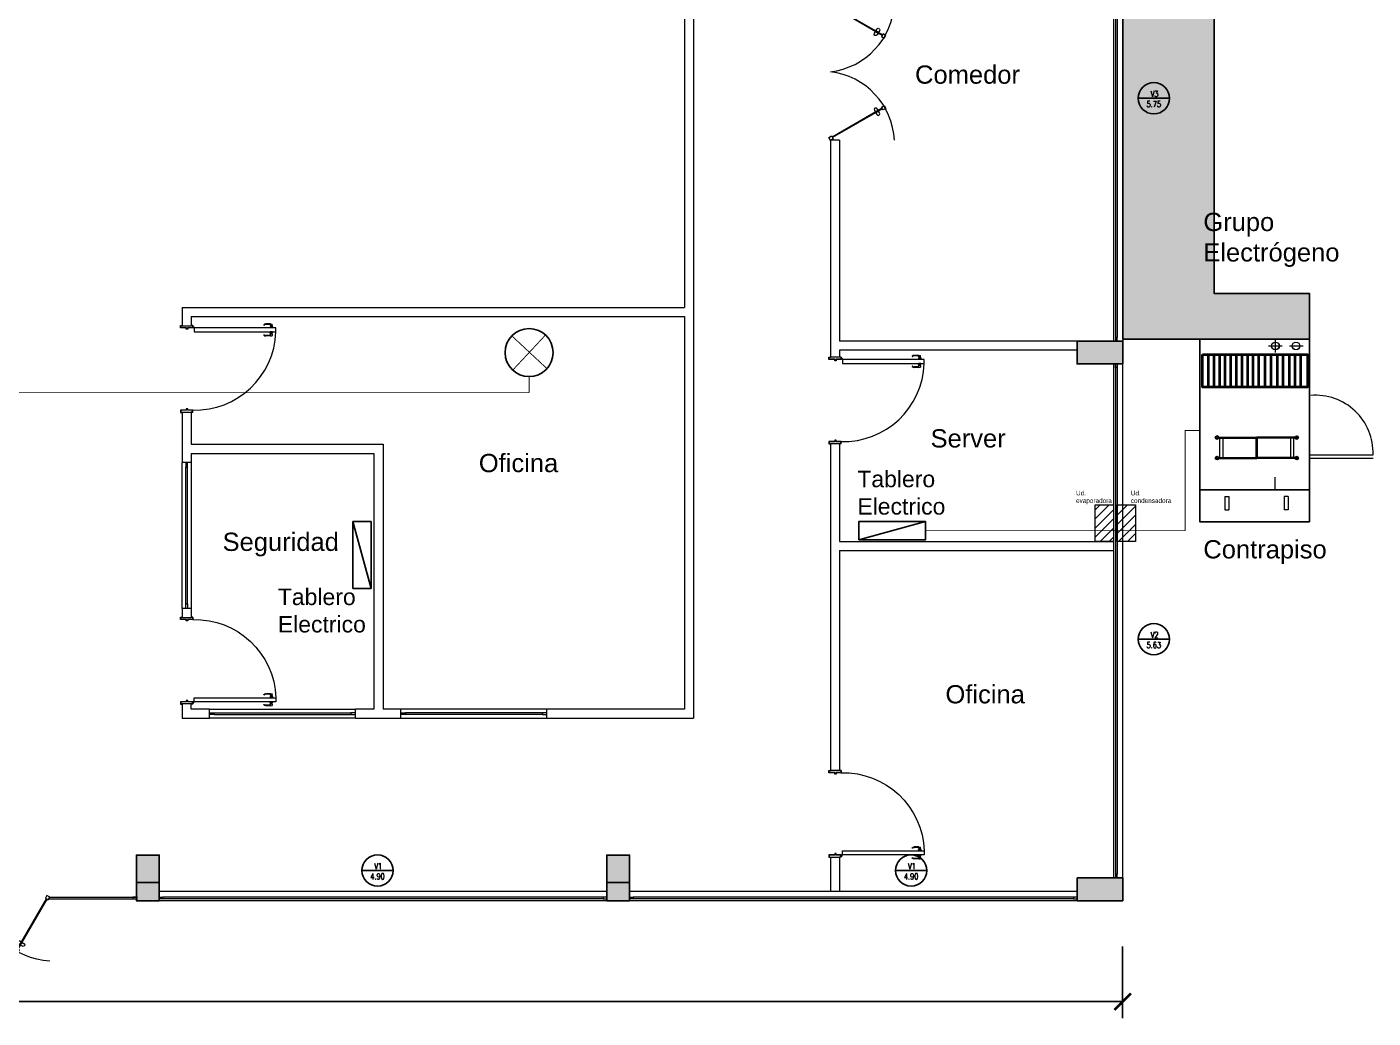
# Model space of a CAD drawing. Header units: millimetres. Extents: x 497 to 579, y 128 to 262.
# Drawn here: x 527.3 to 542.04, y 149.93 to 160.78 of the extents above; entities that cross this region are included whole.
import ezdxf
from ezdxf.enums import TextEntityAlignment as Align

# ---------------------------------------------------------------- set-up
doc = ezdxf.new("R2010")
doc.units = ezdxf.units.MM
doc.linetypes.add('LÍNEAS_OCULTAS2', pattern=[0.1875, 0.125, -0.0625])
for name, color, linetype in [('01-HATCH MURO', 252, 'Continuous'), ('50-simb-carp', 5, 'Continuous'), ('COLUMNAS', 7, 'Continuous'), ('COTAS', 151, 'Continuous'), ('ELectricidad', 10, 'Continuous'), ('Hatch Contrapiso', 251, 'Continuous'), ('Hatch Muros', 253, 'Continuous'), ('INSTALACIÓN ELÉCTRICA - EXISTENTE', 44, 'Continuous'), ('INSTALACIÓN ELÉCTRICA- NUEVA', 10, 'Continuous'), ('MUROS', 7, 'Continuous')]:
    doc.layers.add(name, color=color, linetype=linetype)
for name, color, linetype, lineweight in [('CARPINTERIA', 3, 'Continuous', 15), ('DURLOCK', 30, 'Continuous', 15), ('HATCH LOTE VECINO', 252, 'Continuous', 15), ('INSTALACIÓN TERMOMECÁNICA', 160, 'Continuous', 15), ('Leyendas', 151, 'Continuous', 15), ('OCASA_TODAS_r08$0$CARP-BARRIDO', 8, 'Continuous', 15), ('OCASA_TODAS_r08$0$CARP-HERRAJES', 8, 'Continuous', 15), ('OCASA_TODAS_r08$0$CARP-HOJA', 7, 'Continuous', 20), ('OCASA_TODAS_r08$0$CARP-MARCO', 7, 'Continuous', 20), ('OCASA_TODAS_r08$0$CARPINTERIA', 8, 'Continuous', 15)]:
    doc.layers.add(name, color=color, linetype=linetype, lineweight=lineweight)
doc.layers.add('Hatch Vereda exstente', color=9, linetype='Continuous', true_color=0xc2c2c2)
doc.styles.add('SIMPLEX', font='SIMPLEX')
doc.styles.get("Standard").update_dxf_attribs({"font": 'arial.ttf'})
doc.dimstyles.get("Standard").update_dxf_attribs({"dimtxt": 0.18, "dimasz": 0.18, "dimexe": 0.18, "dimexo": 0.0625, "dimgap": 0.09, "dimtad": 0, "dimtih": 1, "dimtoh": 1, "dimzin": 0, "dimdsep": 46, "dimtxsty": 'Standard', "dimcen": 0.09, "dimadec": 0, "dimazin": 0, "dimtfac": 1, "dimtofl": 0, "dimtmove": 0, "dimatfit": 3, "dimfxl": 1, "dimtolj": 1, "dimtzin": 0, "dimarcsym": 0})

# ---------------------------------------------------------------- blocks, each defined once
blk = doc.blocks.new('PAÑO FIJO 2M')
at = {"layer": 'CARPINTERIA', "color": 252}
for points, elevation in [([(8.729064, 0.20564), (3.099064, 0.20564)], 0.001048), ([(8.729064, 0.10564), (3.099064, 0.10564)], 0.001048), ([(8.729064, 0.145637), (3.139064, 0.145637)], 0.001056), ([(8.729064, 0.125637), (3.139064, 0.125637)], 0.001056)]:
    blk.add_lwpolyline(points, dxfattribs=dict(at, elevation=elevation))
at = {"layer": 'CARPINTERIA'}
for points, elevation in [([(3.139064, 0.125637), (3.099064, 0.125637), (3.099064, 0.145637), (3.139064, 0.145637)], 0.001056), ([(8.689064, 0.125637), (8.729064, 0.125637), (8.729064, 0.145637), (8.689064, 0.145637)], 0.001048)]:
    blk.add_lwpolyline(points, close=True, dxfattribs=dict(at, elevation=elevation))
blk = doc.blocks.new('v3_5.75')
at = {"layer": 'CARPINTERIA', "color": 252}
for points in [[(-0.1, 5.75), (-0.1, 0)], [(0, 5.75), (0, 0)]]:
    blk.add_lwpolyline(points, dxfattribs=at)
at = {"layer": 'CARPINTERIA', "color": 252, "elevation": 0.000008}
for points in [[(-0.039997, 5.75), (-0.039997, 0.04)], [(-0.019997, 5.75), (-0.019997, 0.04)]]:
    blk.add_lwpolyline(points, dxfattribs=at)
at = {"layer": 'CARPINTERIA'}
blk.add_lwpolyline([(-0.019997, 5.71), (-0.019997, 5.75), (-0.039997, 5.75), (-0.039997, 5.71)], close=True, dxfattribs=at)
at = {"layer": 'CARPINTERIA', "elevation": 0.000008}
blk.add_lwpolyline([(-0.019997, 0.04), (-0.019997, 0), (-0.039997, 0), (-0.039997, 0.04)], close=True, dxfattribs=at)
blk = doc.blocks.new('n-simb-carp')
at = {"color": 9}
blk.add_line((0.343018, 0), (-0.343018, 0), dxfattribs=at)
blk.add_circle((0, 0), 0.343018, dxfattribs=at)
at = {"color": 0, "style": 'SIMPLEX', "width": 0.8}
for tag, p in [('PCH11A', (0.013855, 0.09448)), ('2.00', (0, -0.127452))]:
    blk.add_attdef(tag, text='', height=0.131944, dxfattribs=at).set_placement(p, align=Align.MIDDLE)
at = {"color": 0, "style": 'SIMPLEX', "flags": 1}
for tag, p in [('B-MANO', (0, -0.284558)), ('LOCAL', (0, -0.380089))]:
    blk.add_attdef(tag, text='', height=0.059111, dxfattribs=at).set_placement(p, align=Align.MIDDLE)
blk = doc.blocks.new('V1_4.90')
at = {"layer": 'CARPINTERIA', "color": 252}
for points in [[(0, 0.1), (-4.9, 0.1)], [(0, 0), (-4.9, 0)]]:
    blk.add_lwpolyline(points, dxfattribs=at)
at = {"layer": 'CARPINTERIA', "elevation": 0.000008}
blk.add_lwpolyline([(-4.86, 0.019997), (-4.9, 0.019997), (-4.9, 0.039997), (-4.86, 0.039997)], close=True, dxfattribs=at)
at = {"layer": 'CARPINTERIA', "color": 252, "elevation": 0.000008}
for points in [[(-0.04, 0.039997), (-4.86, 0.039997)], [(-0.04, 0.019997), (-4.86, 0.019997)]]:
    blk.add_lwpolyline(points, dxfattribs=at)
at = {"layer": 'CARPINTERIA'}
blk.add_lwpolyline([(-0.04, 0.019997), (0, 0.019997), (0, 0.039997), (-0.04, 0.039997)], close=True, dxfattribs=at)
blk = doc.blocks.new('puertadoble_1.5')
at = {"layer": 'CARPINTERIA'}
for p, q in [((-1.155809, 0.569157), (-1.470809, 0.023561)), ((-1.14888, 0.565157), (-1.46388, 0.019561)), ((-0.35112, 0.565157), (-0.03612, 0.019561)), ((-0.344191, 0.569157), (-0.029191, 0.023561))]:
    blk.add_line(p, q, dxfattribs=at)
for points in [[(-1.15, 0.606218), (-1.1675, 0.575907), (-1.137189, 0.558407), (-1.119689, 0.588718)], [(-0.35, 0.606218), (-0.3325, 0.575907), (-0.362811, 0.558407), (-0.380311, 0.588718)], [(-1.4825, 0.030311), (-1.5, 0), (-1.469689, -0.0175), (-1.452189, 0.012811)], [(-0.0175, 0.030311), (0, 0), (-0.030311, -0.0175), (-0.047811, 0.012811)]]:
    blk.add_lwpolyline(points, close=True, dxfattribs=at)
at = {"layer": 'OCASA_TODAS_r08$0$CARP-BARRIDO'}
for centre, start, end in [((-1.538566, -0.093106), 6.733762, 87.216106), ((0.038566, -0.093106), 92.783894, 173.266238)]:
    blk.add_arc(centre, 0.794043, start, end, dxfattribs=at)
at = {"layer": 'OCASA_TODAS_r08$0$CARP-HERRAJES'}
for points in [[(-1.200378, 0.537154), (-1.180809, 0.525856), (-1.198309, 0.495545), (-1.217878, 0.506843, -1)], [(-1.171812, 0.480247), (-1.19138, 0.491545), (-1.17388, 0.521856), (-1.154312, 0.510558, -1)], [(-0.328188, 0.480247), (-0.30862, 0.491545), (-0.32612, 0.521856), (-0.345688, 0.510558, 1)], [(-0.299622, 0.537154), (-0.319191, 0.525856), (-0.301691, 0.495545), (-0.282122, 0.506843, 1)]]:
    blk.add_lwpolyline(points, format="xyb", close=True, dxfattribs=at)
for points in [[(-1.225116, 0.529113), (-1.223284, 0.532287)], [(-0.274884, 0.529113), (-0.276716, 0.532287)]]:
    blk.add_lwpolyline(points, dxfattribs=at)
blk = doc.blocks.new("OCASA_TODAS_r08$0$P1 13 - P1'' 13")
at = {"layer": 'OCASA_TODAS_r08$0$CARP-BARRIDO'}
blk.add_arc((-21.161196, -13.401783, -0.000123), 0.885209, 178.329117, 268.111658, dxfattribs=at)
at = {"layer": 'OCASA_TODAS_r08$0$CARP-HERRAJES', "extrusion": (1.67932e-05, 6.2673e-05, 1)}
for p, q in [((-21.233598, -14.227942, 0.000046), (-21.233598, -14.174994, 0.000043)), ((-21.233598, -14.227942, 0.000046), (-21.232639, -14.24534, 0.000047)), ((-21.216127, -14.245806, 0.000047), (-21.230823, -14.246625, 0.000047)), ((-21.215792, -14.228316, 0.000046), (-21.20372, -14.227409, 0.000045)), ((-21.215792, -14.245806, 0.000047), (-21.215792, -14.228316, 0.000046)), ((-21.215792, -14.245806, 0.000047), (-21.20372, -14.246713, 0.000047)), ((-21.20372, -14.248837, 0.000047), (-21.20372, -14.225285, 0.000045)), ((-21.202318, -14.223883, 0.000045), (-21.190365, -14.223883, 0.000045)), ((-21.202318, -14.250239, 0.000047), (-21.190365, -14.250239, 0.000047)), ((-21.190365, -14.250239, 0.000047), (-21.190365, -14.223883, 0.000045)), ((-21.133908, -14.223883, 0.000044), (-21.14586, -14.223883, 0.000044)), ((-21.14586, -14.250239, 0.000046), (-21.14586, -14.223883, 0.000044)), ((-21.133908, -14.250239, 0.000046), (-21.14586, -14.250239, 0.000046)), ((-21.132506, -14.248837, 0.000046), (-21.132506, -14.225285, 0.000044)), ((-21.120434, -14.228316, 0.000044), (-21.132506, -14.227409, 0.000044)), ((-21.120434, -14.245806, 0.000045), (-21.132506, -14.246713, 0.000045)), ((-21.120434, -14.245806, 0.000045), (-21.120434, -14.228316, 0.000044)), ((-21.120098, -14.245806, 0.000045), (-21.105403, -14.246625, 0.000045)), ((-21.102628, -14.227942, 0.000044), (-21.103587, -14.24534, 0.000045)), ((-21.102628, -14.227942, 0.000044), (-21.102628, -14.174994, 0.00004))]:
    blk.add_line(p, q, dxfattribs=at)
at = {"layer": 'OCASA_TODAS_r08$0$CARP-HERRAJES', "extrusion": (1.67932e-05, 6.2673e-05, 1), "elevation": -0.001202}
for points in [[(-21.227874, -14.217264), (-21.227874, -14.174994)], [(-21.108351, -14.217264), (-21.108351, -14.174994)]]:
    blk.add_lwpolyline(points, dxfattribs=at)
at = {"layer": 'OCASA_TODAS_r08$0$CARP-HERRAJES', "extrusion": (1.67932e-05, 6.2673e-05, 1)}
for centre, radius, start, end in [((-21.202348, -14.175949, -0.001202), 0.031264, 137.389588, 178.250158), ((-21.231238, -14.245286, -0.001202), 0.001402, 182.185883, 287.237894), ((-21.20228, -14.175992, -0.001202), 0.02562, 137.415505, 177.482987), ((-21.21665, -14.217103, -0.001202), 0.011225, 180.822772, 272.671199), ((-21.22313, -14.156588, -0.001202), 0.002867, 313.848385, 140.982624), ((-21.202318, -14.225285, -0.001202), 0.001402, 89.999987, 179.999987), ((-21.202318, -14.248837, -0.001202), 0.001402, 179.999987, 269.999987), ((-21.133908, -14.225285, -0.001202), 0.001402, 359.999987, 89.999987), ((-21.133908, -14.248837, -0.001202), 0.001402, 269.999987, 359.999987), ((-21.119575, -14.217103, -0.001202), 0.011225, 267.328776, 359.177203), ((-21.113095, -14.156588, -0.001202), 0.002867, 39.01735, 226.151589), ((-21.133945, -14.175992, -0.001202), 0.02562, 2.516987, 42.584469), ((-21.133877, -14.175949, -0.001202), 0.031264, 1.749816, 42.610387), ((-21.104987, -14.245286, -0.001202), 0.001402, 252.76208, 357.814091)]:
    blk.add_arc(centre, radius, start, end, dxfattribs=at)
at = {"layer": 'OCASA_TODAS_r08$0$CARP-HOJA', "extrusion": (1.67932e-05, 6.2673e-05, 1), "elevation": -0.001202}
blk.add_lwpolyline([(-21.190365, -13.390868), (-21.190365, -14.286511), (-21.14586, -14.286511), (-21.14586, -13.390868)], close=True, dxfattribs=at)
at = {"layer": 'OCASA_TODAS_r08$0$CARP-MARCO'}
for p, q in [((-22.046029, -13.242771, -0.000008), (-22.071029, -13.242771, -0.000008)), ((-22.071029, -13.242771, -0.000008), (-22.071029, -13.257771, -0.000008)), ((-22.071029, -13.242771, -0.000008), (-22.071029, -13.259371, -0.000008)), ((-22.069429, -13.259371, -0.000008), (-22.071029, -13.259371, -0.000008)), ((-22.047629, -13.244371, -0.000008), (-22.069429, -13.244371, -0.000008)), ((-22.069429, -13.244371, -0.000008), (-22.069429, -13.257771, -0.000008)), ((-22.069429, -13.244371, -0.000008), (-22.069429, -13.259371, -0.000008)), ((-22.047629, -13.307571, -0.000008), (-22.047629, -13.244371, -0.000008)), ((-22.046029, -13.305971, -0.000008), (-22.046029, -13.242771, -0.000008)), ((-21.146029, -13.305971, -0.000008), (-21.146029, -13.242771, -0.000008)), ((-21.146029, -13.242771, -0.000008), (-21.121029, -13.242771, -0.000008)), ((-21.144429, -13.307571, -0.000008), (-21.144429, -13.244371, -0.000008)), ((-21.144429, -13.244371, -0.000008), (-21.122629, -13.244371, -0.000008)), ((-21.122629, -13.244371, -0.000008), (-21.122629, -13.257771, -0.000008)), ((-21.122629, -13.244371, -0.000008), (-21.122629, -13.259371, -0.000008)), ((-21.122629, -13.259371, -0.000008), (-21.121029, -13.259371, -0.000008)), ((-21.121029, -13.242771, -0.000008), (-21.121029, -13.257771, -0.000008)), ((-21.121029, -13.242771, -0.000008), (-21.121029, -13.259371, -0.000008)), ((-22.071029, -13.375971, -0.000008), (-22.071029, -13.359371, -0.000008)), ((-22.069429, -13.359371, -0.000008), (-22.071029, -13.359371, -0.000008)), ((-22.071029, -13.375971, -0.000008), (-22.071029, -13.360971, -0.000008)), ((-22.071029, -13.375971, -0.000008), (-22.046029, -13.375971, -0.000008)), ((-22.069429, -13.374371, -0.000008), (-22.069429, -13.359371, -0.000008)), ((-22.069429, -13.374371, -0.000008), (-22.069429, -13.360971, -0.000008)), ((-22.069429, -13.374371, -0.000008), (-22.047629, -13.374371, -0.000008)), ((-22.032629, -13.307571, -0.000008), (-22.047629, -13.307571, -0.000008)), ((-22.047629, -13.374371, -0.000008), (-22.047629, -13.319371, -0.000008)), ((-22.047629, -13.319371, -0.000008), (-22.032629, -13.319371, -0.000008)), ((-22.031029, -13.305971, -0.000008), (-22.046029, -13.305971, -0.000008)), ((-22.046029, -13.375971, -0.000008), (-22.046029, -13.320971, -0.000008)), ((-22.046029, -13.320971, -0.000008), (-22.031029, -13.320971, -0.000008)), ((-22.032629, -13.319371, -0.000008), (-22.032629, -13.307571, -0.000008)), ((-22.031029, -13.320971, -0.000008), (-22.031029, -13.305971, -0.000008)), ((-21.161029, -13.320971, -0.000008), (-21.161029, -13.305971, -0.000008)), ((-21.161029, -13.305971, -0.000008), (-21.146029, -13.305971, -0.000008)), ((-21.146029, -13.320971, -0.000008), (-21.161029, -13.320971, -0.000008)), ((-21.159429, -13.319371, -0.000008), (-21.159429, -13.307571, -0.000008)), ((-21.159429, -13.307571, -0.000008), (-21.144429, -13.307571, -0.000008)), ((-21.144429, -13.319371, -0.000008), (-21.159429, -13.319371, -0.000008)), ((-21.146029, -13.375971, -0.000008), (-21.146029, -13.320971, -0.000008)), ((-21.121029, -13.375971, -0.000008), (-21.146029, -13.375971, -0.000008)), ((-21.144429, -13.374371, -0.000008), (-21.144429, -13.319371, -0.000008)), ((-21.122629, -13.374371, -0.000008), (-21.144429, -13.374371, -0.000008)), ((-21.122629, -13.374371, -0.000008), (-21.122629, -13.359371, -0.000008)), ((-21.122629, -13.359371, -0.000008), (-21.121029, -13.359371, -0.000008)), ((-21.122629, -13.374371, -0.000008), (-21.122629, -13.360971, -0.000008)), ((-21.121029, -13.375971, -0.000008), (-21.121029, -13.359371, -0.000008)), ((-21.121029, -13.375971, -0.000008), (-21.121029, -13.360971, -0.000008))]:
    blk.add_line(p, q, dxfattribs=at)
blk.add_circle((-21.139413, -13.382781, -0.000008), 0.006, dxfattribs=at)
blk = doc.blocks.new('_ArchTick')
at = {"color": 0, "linetype": 'ByBlock', "const_width": 0.15}
blk.add_lwpolyline([(-0.5, -0.5), (0.5, 0.5)], dxfattribs=at)
blk = doc.blocks.new('*D37')
at = {"layer": 'COTAS', "color": 251, "lineweight": -2, "transparency": 16777216}
for p, q in [((514.29457, 150.71235), (514.29457, 149.926894)), ((539.29457, 150.71235), (539.29457, 149.926894))]:
    blk.add_line(p, q, dxfattribs=at)
at = {"layer": 'COTAS', "color": 0, "lineweight": -2, "transparency": 16777216}
blk.add_line((514.29457, 150.106894), (539.29457, 150.106894), dxfattribs=at)
at = {"layer": 'Defpoints', "color": 0, "transparency": 16777216}
for p in [(514.29457, 151.21235), (539.29457, 151.21235), (539.29457, 150.106894)]:
    blk.add_point(p, dxfattribs=at)
at = {"layer": 'COTAS', "color": 0, "lineweight": -2, "transparency": 16777216, "xscale": 0.18, "yscale": 0.18, "zscale": 0.18, "rotation": 180}
blk.add_blockref('_ArchTick', (514.29457, 150.106894), dxfattribs=at)
at = {"layer": 'COTAS', "color": 0, "lineweight": -2, "transparency": 16777216, "xscale": 0.18, "yscale": 0.18, "zscale": 0.18}
blk.add_blockref('_ArchTick', (539.29457, 150.106894), dxfattribs=at)
at = {"layer": 'COTAS', "color": 3, "transparency": 16777216, "insert": (526.79457, 150.288797), "char_height": 0.18, "attachment_point": 5}
blk.add_mtext('\\A1;25.00', dxfattribs=at)
blk = doc.blocks.new('GE_780')
at = {"lineweight": 5}
for p, q in [((-1.308236, 1.191812, -6983.620279), (-1.308236, 0.774823, -6983.620279)), ((-1.297549, 1.191812, -6983.620279), (-1.297549, 0.774823, -6983.620279)), ((-1.297549, 1.181018, -6983.620279), (-1.083236, 1.181018, -6983.620279)), ((-1.083236, 1.191812, -6983.620279), (-1.083236, 0.774823, -6983.620279)), ((-1.072549, 1.191812, -6983.620279), (-1.072549, 0.774823, -6983.620279)), ((-1.297549, 1.14558, -6983.620279), (-1.083236, 1.14558, -6983.620279)), ((-1.308236, 0.357833, -6983.620279), (-1.308236, 0.774823, -6983.620279)), ((-1.297549, 0.781966, -6983.620279), (-1.083236, 0.781966, -6983.620279)), ((-1.297549, 0.357833, -6983.620279), (-1.297549, 0.774823, -6983.620279)), ((-1.297549, 0.767679, -6983.620279), (-1.083236, 0.767679, -6983.620279)), ((-1.083236, 0.357833, -6983.620279), (-1.083236, 0.774823, -6983.620279)), ((-1.072549, 0.357833, -6983.620279), (-1.072549, 0.774823, -6983.620279)), ((-0.0749, 0.648093, -6983.620279), (-0.0749, 0.495868, -6983.620279)), ((-1.659004, 0.574101, -6983.620279), (-1.513184, 0.574101, -6983.620279)), ((-0.146521, 0.571325, -6983.620279), (-0.003942, 0.571325, -6983.620279)), ((-1.32276, 0.338885, -6983.620279), (-1.284774, 0.338885, -6983.620279)), ((-1.302893, 0.314733, -6983.620279), (-1.302893, 0.362921, -6983.620279)), ((-1.297549, 0.404065, -6983.620279), (-1.083236, 0.404065, -6983.620279)), ((-1.297549, 0.368627, -6983.620279), (-1.083236, 0.368627, -6983.620279)), ((-1.096306, 0.338885, -6983.620279), (-1.05832, 0.338885, -6983.620279)), ((-1.077893, 0.319114, -6983.620279), (-1.077893, 0.360001, -6983.620279)), ((-0.0749, 0.418136, -6983.620279), (-0.0749, 0.265911, -6983.620279))]:
    blk.add_line(p, q, dxfattribs=at)
at = {"color": 252, "lineweight": 40}
for p, q in [((-0.170129, 1.307734, 63850.242554), (-0.525296, 1.307734, 63850.242554)), ((-0.170129, 1.246434, 55868.962235), (-0.525296, 1.246434, 55868.962235)), ((-0.170129, 1.185134, 47887.681916), (-0.525296, 1.185134, 47887.681916)), ((-0.170129, 1.123835, 39906.401596), (-0.525296, 1.123835, 39906.401596)), ((-0.170129, 1.062535, 31925.121277), (-0.525296, 1.062535, 31925.121277)), ((-0.170129, 1.001236, 23943.840958), (-0.525296, 1.001236, 23943.840958)), ((-0.170129, 0.939936, 15962.560639), (-0.525296, 0.939936, 15962.560639)), ((-0.170129, 0.878637, 7981.280319), (-0.525296, 0.878637, 7981.280319)), ((-0.170129, 0.817337), (-0.525296, 0.817337)), ((-0.170129, 0.756038), (-0.525296, 0.756038)), ((-0.170129, 0.686246, 7981.280319), (-0.525296, 0.686246, 7981.280319)), ((-0.170129, 0.623433), (-0.525296, 0.623433)), ((-0.170129, 0.553641), (-0.525296, 0.553641)), ((-0.170129, 0.490827), (-0.525296, 0.490827)), ((-0.170129, 0.421063), (-0.525296, 0.421063)), ((-0.170129, 0.358222), (-0.525296, 0.358222)), ((-0.170129, 0.295381), (-0.525296, 0.295381))]:
    blk.add_line(p, q, dxfattribs=at)
at = {"color": 253, "linetype": 'LÍNEAS_OCULTAS2', "lineweight": 5, "ltscale": 250}
for p, q in [((-1.868205, 1.125145, -6983.620279), (-1.868205, 1.080145, -6983.620279)), ((-1.721955, 1.125145, -6983.620279), (-1.868205, 1.125145, -6983.620279)), ((-1.721955, 1.080145, -6983.620279), (-1.868205, 1.080145, -6983.620279)), ((-1.721955, 1.125145, -6983.620279), (-1.721955, 1.080145, -6983.620279)), ((-1.868205, 0.430421, -6983.620279), (-1.868205, 0.475421, -6983.620279)), ((-1.721955, 0.475421, -6983.620279), (-1.868205, 0.475421, -6983.620279)), ((-1.721955, 0.430421, -6983.620279), (-1.721955, 0.475421, -6983.620279)), ((-1.721955, 0.430421, -6983.620279), (-1.868205, 0.430421, -6983.620279))]:
    blk.add_line(p, q, dxfattribs=at)
at = {"color": 1, "linetype": 'LÍNEAS_OCULTAS2', "lineweight": 5, "ltscale": 350}
for p, q in [((-1.303713, 0.2), (-1.303713, -0.4975)), ((-1.266213, 0.2), (-1.266213, -0.4975))]:
    blk.add_line(p, q, dxfattribs=at)
blk.add_lwpolyline([(0, 0.2), (0, 1.4), (-2, 1.4), (-2, 0.2)], close=True)
at = {"color": 252, "lineweight": 40, "elevation": -7981.280319}
blk.add_lwpolyline([(-0.170129, 1.369665), (-0.170129, 0.220507), (-0.525296, 0.220507), (-0.525296, 1.369665)], close=True, dxfattribs=at)
at = {"lineweight": 5, "elevation": -6983.620279}
for points in [[(-1.285539, 1.21076), (-1.294216, 1.225788), (-1.311569, 1.225788), (-1.320246, 1.21076), (-1.311569, 1.195732), (-1.294216, 1.195732)], [(-1.060539, 1.21076), (-1.069216, 1.225788), (-1.086569, 1.225788), (-1.095246, 1.21076), (-1.086569, 1.195732), (-1.069216, 1.195732)], [(-1.285539, 0.338885), (-1.294216, 0.323857), (-1.311569, 0.323857), (-1.320246, 0.338885), (-1.311569, 0.353913), (-1.294216, 0.353913)], [(-1.060539, 0.338885), (-1.069216, 0.323857), (-1.086569, 0.323857), (-1.095246, 0.338885), (-1.086569, 0.353913), (-1.069216, 0.353913)]]:
    blk.add_lwpolyline(points, close=True, dxfattribs=at)
at = {"lineweight": 5}
for centre, radius in [((-1.302893, 1.21076, -6983.620279), 0.019688), ((-1.302893, 1.21076, -6983.620279), 0.009844), ((-1.077893, 1.21076, -6983.620279), 0.019688), ((-1.077893, 1.21076, -6983.620279), 0.009844), ((-0.0749, 0.571325, -6983.620279), 0.04275), ((-0.0749, 0.571325, -6983.620279), 0.041625), ((-1.302893, 0.338885, -6983.620279), 0.019688), ((-1.302893, 0.338885, -6983.620279), 0.009844), ((-1.302893, 0.338885, -6983.620279), 0.009844), ((-1.077893, 0.338885, -6983.620279), 0.019688), ((-1.077893, 0.338885, -6983.620279), 0.009844), ((-1.077893, 0.338885, -6983.620279), 0.009844), ((-0.0749, 0.346325, -6983.620279), 0.04275), ((-0.0749, 0.346325, -6983.620279), 0.041625)]:
    blk.add_circle(centre, radius, dxfattribs=at)
at = {"color": 252, "linetype": 'LÍNEAS_OCULTAS2', "lineweight": 5, "ltscale": 350}
blk.add_arc((-1.245718, 0.1337), 0.631533, 268.140208, 4.693472, dxfattribs=at)
at = {"layer": 'Hatch Muros'}
blk.add_line((-1.65, 0.2), (-1.65, 1.4), dxfattribs=at)
blk = doc.blocks.new('LUMINARIA_PLANTA')
at = {"layer": 'ELectricidad', "const_width": 0.01}
for points in [[(0.195249, -0.176356), (-0.189377, 0.182548)], [(-0.176516, -0.189217), (0.182388, 0.195408)]]:
    blk.add_lwpolyline(points, dxfattribs=at)
at = {"layer": 'ELectricidad'}
blk.add_circle((0, 0), 0.263035, dxfattribs=at)

msp = doc.modelspace()

# ---------------------------------------------------------------- hatches: boundary and pattern name
at = {"layer": '01-HATCH MURO'}
h = msp.add_hatch(color=256, dxfattribs=at)
h.dxf.hatch_style = 1
h.paths.add_polyline_path([(538.795, 157.342), (539.295, 157.342), (539.295, 157.092), (538.795, 157.092)])
h = msp.add_hatch(color=256, dxfattribs=at)
h.dxf.hatch_style = 1
h.paths.add_polyline_path([(528.745, 151.212), (528.745, 151.712), (528.495, 151.712), (528.495, 151.212)])
h = msp.add_hatch(color=256, dxfattribs=at)
h.dxf.hatch_style = 1
h.paths.add_polyline_path([(533.895, 151.212), (533.895, 151.712), (533.645, 151.712), (533.645, 151.212)])
h = msp.add_hatch(color=256, dxfattribs=at)
h.dxf.hatch_style = 1
h.paths.add_polyline_path([(538.795, 151.462), (539.295, 151.462), (539.295, 151.212), (538.795, 151.212)])
at = {"layer": 'Hatch Vereda exstente'}
h = msp.add_hatch(color=256, dxfattribs=at)
h.dxf.hatch_style = 1
h.paths.add_polyline_path([(540.295, 157.864), (541.339, 157.864), (541.339, 157.364), (540.139, 157.364), (539.295, 157.364), (539.305, 217.542), (540.295, 217.542)])
at = {"layer": 'INSTALACIÓN TERMOMECÁNICA'}
h = msp.add_hatch(dxfattribs=at)
h.set_pattern_fill('JIS_WOOD', color=256, scale=0.1)
h.paths.add_polyline_path([(539.435, 155.148), (539.235, 155.148), (539.235, 155.548), (539.435, 155.548)])
h.paths.add_polyline_path([(539.195, 155.148), (538.995, 155.148), (538.995, 155.548), (539.195, 155.548)])

# ---------------------------------------------------------------- linework, layer by layer
at = {"color": 1}
msp.add_lwpolyline([(540.295, 157.864), (541.339, 157.864), (541.339, 157.364), (540.139, 157.364), (539.295, 157.364), (539.305, 217.542), (540.295, 217.542), (540.295, 157.864), (541.339, 157.864), (541.339, 157.364)], dxfattribs=at)
at = {"layer": 'CARPINTERIA'}
for points in [[(529.055, 156.012), (529.035, 156.012), (529.035, 155.962), (529.055, 155.962)], [(529.055, 154.413), (529.035, 154.413), (529.035, 154.463), (529.055, 154.463)], [(529.295, 153.252), (529.295, 153.272), (529.345, 153.272), (529.345, 153.252)], [(530.894, 153.252), (530.894, 153.272), (530.844, 153.272), (530.844, 153.252)], [(531.391, 153.252), (531.391, 153.272), (531.441, 153.272), (531.441, 153.252)], [(532.99, 153.252), (532.99, 153.272), (532.94, 153.272), (532.94, 153.252)], [(528.455, 151.232), (528.495, 151.232), (528.495, 151.252), (528.455, 151.252)]]:
    msp.add_lwpolyline(points, close=True, dxfattribs=at)
at = {"layer": 'CARPINTERIA', "color": 252, "elevation": 0}
for points in [[(527.544, 151.252), (528.506, 151.252)], [(527.533, 151.232), (528.506, 151.232)]]:
    msp.add_lwpolyline(points, dxfattribs=at)
at = {"layer": 'COLUMNAS'}
for points in [[(539.095, 157.092), (538.795, 157.092), (538.795, 157.342), (539.095, 157.342)], [(539.045, 157.342), (539.295, 157.342)], [(539.295, 157.342), (539.295, 157.092)], [(539.295, 157.342), (539.295, 157.092)], [(539.045, 157.092), (539.295, 157.092)]]:
    msp.add_lwpolyline(points, dxfattribs=at)
for points in [[(528.745, 151.212), (528.745, 151.712), (528.495, 151.712), (528.495, 151.212)], [(533.895, 151.212), (533.895, 151.712), (533.645, 151.712), (533.645, 151.212)], [(538.795, 151.462), (539.295, 151.462), (539.295, 151.212), (538.795, 151.212)]]:
    msp.add_lwpolyline(points, close=True, dxfattribs=at)
at = {"layer": 'COTAS', "color": 4}
for p, q in [((529.055, 155.962), (529.035, 155.962)), ((530.844, 153.252), (530.844, 153.272)), ((531.441, 153.252), (531.441, 153.272))]:
    msp.add_line(p, q, dxfattribs=at)
at = {"layer": 'DURLOCK'}
for p, q in [((529.095, 156.012), (528.995, 156.012)), ((529.095, 154.413), (528.995, 154.413)), ((529.295, 153.212), (529.295, 153.312)), ((530.894, 153.212), (530.894, 153.312)), ((531.391, 153.212), (531.391, 153.312)), ((532.99, 153.212), (532.99, 153.312)), ((536.095, 151.691), (536.095, 151.312)), ((536.095, 151.691), (536.195, 151.691)), ((536.195, 151.691), (536.195, 151.312))]:
    msp.add_line(p, q, dxfattribs=at)
for points in [[(536.095, 166.342), (534.495, 166.342), (534.495, 157.712)], [(536.095, 166.242), (534.595, 166.242), (534.595, 153.212)], [(536.095, 159.542), (536.095, 157.166)], [(536.195, 159.542), (536.095, 159.542)], [(536.195, 159.542), (536.195, 157.342)], [(528.995, 157.712), (528.995, 157.511)], [(528.995, 157.712), (534.495, 157.712)], [(529.095, 157.612), (529.095, 157.511)], [(529.095, 157.612), (534.495, 157.612)], [(534.495, 157.612), (534.495, 153.312)], [(528.995, 157.511), (529.095, 157.511)], [(538.795, 157.342), (536.195, 157.342)], [(536.195, 157.242), (536.195, 157.166), (536.095, 157.166)], [(538.795, 157.242), (536.195, 157.242)], [(528.995, 156.564), (529.095, 156.564)], [(528.995, 156.564), (528.995, 156.012)], [(529.095, 156.564), (529.095, 156.212)], [(529.095, 156.212), (531.195, 156.212)], [(529.095, 156.112), (531.095, 156.112)], [(529.095, 156.112), (529.095, 156.012)], [(531.095, 156.112), (531.095, 153.312)], [(531.195, 156.212), (531.195, 153.312)], [(536.195, 156.217), (536.095, 156.217), (536.095, 152.639)], [(536.195, 156.217), (536.195, 155.148)], [(536.195, 155.148), (539.195, 155.148)], [(536.195, 155.048), (539.195, 155.048)], [(536.195, 155.048), (536.195, 152.639)], [(528.995, 154.413), (528.995, 154.316)], [(529.095, 154.413), (529.095, 154.316)], [(528.995, 154.316), (529.095, 154.316)], [(528.995, 153.369), (528.995, 153.212)], [(529.295, 153.312), (529.095, 153.312), (529.095, 153.369), (528.995, 153.369)], [(531.095, 153.312), (530.894, 153.312)], [(531.391, 153.312), (531.195, 153.312)], [(534.495, 153.312), (532.99, 153.312)], [(528.995, 153.212), (529.295, 153.212)], [(530.894, 153.212), (531.391, 153.212)], [(532.99, 153.212), (534.595, 153.212)], [(536.195, 152.639), (536.095, 152.639)]]:
    msp.add_lwpolyline(points, dxfattribs=at)
at = {"layer": 'Hatch Contrapiso', "color": 1}
msp.add_lwpolyline([(540.295, 217.062), (540.295, 157.864)], dxfattribs=at)
at = {"layer": 'HATCH LOTE VECINO', "color": 251}
for p, q in [((528.995, 154.413), (528.995, 156.012)), ((529.095, 156.012), (529.095, 154.413)), ((529.035, 154.463), (529.035, 155.962)), ((529.055, 154.463), (529.055, 155.962)), ((529.295, 153.312), (530.894, 153.312)), ((532.99, 153.312), (531.391, 153.312)), ((530.894, 153.212), (529.295, 153.212)), ((529.345, 153.272), (530.844, 153.272)), ((529.345, 153.252), (530.844, 153.252)), ((531.391, 153.212), (532.99, 153.212)), ((532.94, 153.272), (531.441, 153.272)), ((532.94, 153.252), (531.441, 153.252))]:
    msp.add_line(p, q, dxfattribs=at)
at = {"layer": 'INSTALACIÓN ELÉCTRICA - EXISTENTE'}
for p, q in [((531.065, 154.633), (530.866, 155.365)), ((537.137, 155.365), (536.405, 155.166))]:
    msp.add_line(p, q, dxfattribs=at)
for points in [[(530.866, 155.365), (531.065, 155.365), (531.065, 154.633), (530.866, 154.633)], [(536.405, 155.166), (536.405, 155.365), (537.137, 155.365), (537.137, 155.166)]]:
    msp.add_lwpolyline(points, close=True, dxfattribs=at)
at = {"layer": 'INSTALACIÓN ELÉCTRICA- NUEVA', "const_width": 0.01}
for points in [[(515.277, 162.843), (515.277, 156.778), (532.795, 156.778)], [(532.795, 156.954), (532.795, 156.778)], [(540.139, 156.364), (539.978, 156.364), (539.978, 155.266), (537.137, 155.266)]]:
    msp.add_lwpolyline(points, dxfattribs=at)
at = {"layer": 'INSTALACIÓN TERMOMECÁNICA'}
msp.add_lwpolyline([(539.195, 155.148), (538.995, 155.148), (538.995, 155.548), (539.195, 155.548)], close=True, dxfattribs=at)
at = {"layer": 'INSTALACIÓN TERMOMECÁNICA', "elevation": 0}
msp.add_lwpolyline([(539.435, 155.148), (539.235, 155.148), (539.235, 155.548), (539.435, 155.548)], close=True, dxfattribs=at)
at = {"layer": 'MUROS'}
for points in [[(538.795, 157.092), (538.795, 157.342)], [(528.745, 151.412), (528.495, 151.412)], [(533.895, 151.412), (533.645, 151.412)], [(539.295, 151.462), (539.295, 151.212), (538.795, 151.212)], [(528.745, 151.212), (528.495, 151.212)], [(533.895, 151.212), (533.645, 151.212)]]:
    msp.add_lwpolyline(points, dxfattribs=at)

# ---------------------------------------------------------------- block references
at = {"rotation": 90}
msp.add_blockref('GE_780', (541.539, 157.364), dxfattribs=at)
at = {"layer": '50-simb-carp'}
ref = msp.add_blockref('n-simb-carp', (539.636, 160.002, 0), dxfattribs=dict(at, xscale=0.5, yscale=0.5, zscale=0.5))
ref.add_attrib('PCH11A', 'V3', dxfattribs={"layer": '0', "height": 0.066, "style": 'SIMPLEX', "width": 0.8}).set_placement((539.643, 160.05, 0), align=Align.MIDDLE)
ref.add_attrib('2.00', '5.75', dxfattribs={"layer": '0', "height": 0.066, "style": 'SIMPLEX', "width": 0.8}).set_placement((539.636, 159.939, 0), align=Align.MIDDLE)
ref = msp.add_blockref('n-simb-carp', (539.636, 154.077, 0), dxfattribs=dict(at, xscale=0.5, yscale=0.5, zscale=0.5))
ref.add_attrib('PCH11A', 'V2', dxfattribs={"layer": '0', "height": 0.066, "style": 'SIMPLEX', "width": 0.8}).set_placement((539.643, 154.124, 0), align=Align.MIDDLE)
ref.add_attrib('2.00', '5.63', dxfattribs={"layer": '0', "height": 0.066, "style": 'SIMPLEX', "width": 0.8}).set_placement((539.636, 154.013, 0), align=Align.MIDDLE)
ref = msp.add_blockref('n-simb-carp', (531.135, 151.543, 0), dxfattribs=dict(at, xscale=0.5, yscale=0.5, zscale=0.5))
ref.add_attrib('PCH11A', 'V1', dxfattribs={"layer": '0', "height": 0.066, "style": 'SIMPLEX', "width": 0.8}).set_placement((531.142, 151.59, 0), align=Align.MIDDLE)
ref.add_attrib('2.00', '4.90', dxfattribs={"layer": '0', "height": 0.066, "style": 'SIMPLEX', "width": 0.8}).set_placement((531.135, 151.479, 0), align=Align.MIDDLE)
ref = msp.add_blockref('n-simb-carp', (536.978, 151.543, 0), dxfattribs=dict(at, xscale=0.5, yscale=0.5, zscale=0.5))
ref.add_attrib('PCH11A', 'V1', dxfattribs={"layer": '0', "height": 0.066, "style": 'SIMPLEX', "width": 0.8}).set_placement((536.985, 151.59, 0), align=Align.MIDDLE)
ref.add_attrib('2.00', '4.90', dxfattribs={"layer": '0', "height": 0.066, "style": 'SIMPLEX', "width": 0.8}).set_placement((536.978, 151.479, 0), align=Align.MIDDLE)
at = {"layer": 'CARPINTERIA', "xscale": -1}
msp.add_blockref('v3_5.75', (539.195, 157.342), dxfattribs=at)
at = {"layer": 'CARPINTERIA', "xscale": -1, "rotation": 270}
msp.add_blockref('PAÑO FIJO 2M', (539.089, 148.363, -0.001), dxfattribs=at)
at = {"layer": 'CARPINTERIA'}
for p in [(533.645, 151.212), (538.795, 151.212)]:
    msp.add_blockref('V1_4.90', p, dxfattribs=at)
at = {"layer": 'INSTALACIÓN ELÉCTRICA- NUEVA'}
msp.add_blockref('LUMINARIA_PLANTA', (532.795, 157.217), dxfattribs=at)
at = {"layer": 'MUROS', "rotation": 270}
msp.add_blockref('puertadoble_1.5', (536.095, 159.542), dxfattribs=at)
at = {"layer": 'MUROS', "xscale": -1, "rotation": 180}
msp.add_blockref('puertadoble_1.5', (527.545, 151.252), dxfattribs=at)
at = {"layer": 'OCASA_TODAS_r08$0$CARPINTERIA', "rotation": 90}
for p in [(515.735, 178.633, 0), (522.835, 178.288, 0)]:
    msp.add_blockref("OCASA_TODAS_r08$0$P1 13 - P1'' 13", p, dxfattribs=at)
at = {"layer": 'OCASA_TODAS_r08$0$CARPINTERIA', "xscale": -1, "rotation": 90}
for p in [(515.735, 132.246, 0), (522.835, 130.568, 0)]:
    msp.add_blockref("OCASA_TODAS_r08$0$P1 13 - P1'' 13", p, dxfattribs=at)

# ---------------------------------------------------------------- texts
at = {"layer": 'INSTALACIÓN ELÉCTRICA - EXISTENTE', "char_height": 0.18, "attachment_point": 1}
for insert in [(536.389, 155.922), (530.043, 154.631)]:
    msp.add_mtext_dynamic_manual_height_columns('Tablero \\PElectrico', width=0.04167, gutter_width=12.5, heights=[0], dxfattribs=dict(at, insert=insert))
at = {"layer": 'INSTALACIÓN TERMOMECÁNICA', "char_height": 0.05, "attachment_point": 1}
for s, insert in [('Ud. evaporadora', (538.784, 155.703)), ('Ud. condensadora', (539.384, 155.703, 0))]:
    msp.add_mtext_dynamic_manual_height_columns(s, width=0.04167, gutter_width=12.5, heights=[0], dxfattribs=dict(at, insert=insert))
at = {"layer": 'Leyendas', "char_height": 0.2, "attachment_point": 1}
for s, insert in [('Comedor', (537.021, 160.362)), ('Grupo Electrógeno', (540.178, 158.748)), ('Server', (537.191, 156.377)), ('Oficina', (532.244, 156.107)), ('Seguridad', (529.438, 155.244)), ('Contrapiso', (540.178, 155.162)), ('Oficina', (537.354, 153.574))]:
    msp.add_mtext_dynamic_manual_height_columns(s, width=0.04167, gutter_width=12.5, heights=[0], dxfattribs=dict(at, insert=insert))

# ---------------------------------------------------------------- dimensions: what is measured, and where the dimension line sits
at = {"layer": 'COTAS', "color": 2}
dim = msp.add_linear_dim(base=(539.295, 150.107), p1=(514.295, 151.212), p2=(539.295, 151.212), dimstyle='Standard', override={"dimexo": 0.5, "dimtad": 1, "dimtih": 0, "dimblk1": 'ArchTick', "dimblk2": 'ArchTick', "dimsah": 1, "dimclre": 251, "dimclrt": 3}, dxfattribs=at)
dim.commit()
dim.dimension.update_dxf_attribs({"geometry": '*D37', "text_midpoint": (526.795, 150.289)})

doc.saveas('drawing.dxf')
